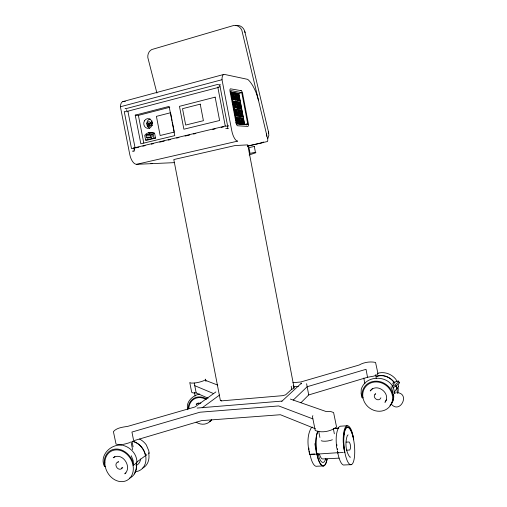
<?xml version="1.0" encoding="UTF-8"?>
<svg xmlns="http://www.w3.org/2000/svg" width="507" height="507" viewBox="0 0 507 507"><rect width="100%" height="100%" fill="white"/><g stroke="black" fill="none" stroke-linecap="round" stroke-linejoin="round"><path stroke-width="0.76" d="M247.847 124.532L241.763 92.623L230.805 90.607L236.642 122.041A1.229 0.437 76.9 0 0 236.813 123.036L236.883 123.22A1.229 0.437 76.9 0 0 237.377 123.822L247.847 124.532L246.37 124.88M148.076 124.139C150.199 120.767 149.92 127.726 148.076 124.139L149.59 124.221L149.831 124.969L148.317 124.893M149.59 124.221L149.888 123.499L148.374 123.416M205.436 379.572L205.519 379.109L205.956 381.372M301.038 383.926L301.526 383.051L281.753 401.367M152.354 122.58L152.315 123.632M267.766 138.753L268.856 135.35L268.437 131.719M312.882 415.639L312.432 416.494L315.227 430.475C321.78 433.232 330.361 431.438 336.084 427.414L336.458 426.514L333.593 412.533L330.849 411.589L326.102 411.526L290.378 399.072M375.117 394.383L375.503 393.679C371.365 397.171 378.666 402.824 380.877 397.824M386.632 399.51L384.959 402.33C391.543 393.622 376.897 382.24 370.199 390.948L372.398 388.565M146.067 135.756L146.675 134.672L151.029 133.601L151.986 134.304L152.334 136.091L151.726 137.175L147.372 138.24L146.415 137.536L146.067 135.756L150.655 135.863L151.257 134.792L152.696 134.437M396.911 388.59L398.008 386.942A15.039 13.6 38.8 0 1 397.634 393.533M394.186 392.431L396.728 388.609L397.336 388.558M392.342 385.859L394.909 382.145A9.418 1.382 -30.9 0 1 398.692 381.619A9.418 1.382 -30.9 0 1 392.05 386.759M353.632 439.797L353.316 436.857L351.636 430.709A20.476 5.723 84.6 0 0 345.654 426.85A20.476 5.723 84.6 0 0 343.245 442.281L344.126 449.918L344.849 452.415M392.729 383.495L393.59 382.259L394.909 382.145M337.637 452.979L337.833 452.707A18.423 5.285 84.7 0 1 337.599 451.376M312.388 427.071L311.285 427.781C306.653 435.817 307.641 445.894 309.714 454.589L337.833 452.707M118.03 462.238L118.543 461.655C112.243 463.766 118.822 473.101 122.764 467.492M300.968 402.685L308.725 394.94L367.524 377.278L374.033 376.061L377.031 374.825L377.969 373.646L375.554 362.435C370.135 361.295 363.918 362.258 359.121 365.034L300.702 381.999L292.875 382.715M293.217 400.112L307.166 386.727L366.035 369.318L367.524 377.278M293.667 387.494A4.316 1.027 -10.3 0 1 291.772 389.218L285.65 394.814L282.817 395.65L221.458 400.872L220.393 400.543L173.8 159.553L234.963 145.566L247.746 144.875L294.111 387.944M348.1 434.873L347.352 435.456C344.975 442.256 345.501 451.097 349.741 457.035L350.578 457.137M125.894 472.987L124.798 473.823C132.663 466.998 122.181 451.515 113.207 457.777L114.893 456.598M136.662 462.169L146.859 454.64M202.173 407.824L219.594 394.997M215.881 391.936L194.967 406.982L127.878 426.324C122.954 427.154 116.813 427.629 113.403 431.622L116.027 444.043C120.59 445.71 125.679 443.828 130.122 442.497M198.357 402.9L196.158 404.345L197.749 403.401L200.867 403.046M255.921 152.715L249.146 154.99M394.782 393.185L396.214 392.748M148.374 132.796L148.95 132.657A8.587 7.542 87.7 0 1 153.063 133.195L154.584 133.246L155.529 138.119L147.182 140.141L145.642 140.122L144.723 135.42A7.941 6.971 87.8 0 1 148.374 132.796L149.907 132.84A7.909 6.952 87.8 0 0 149.147 133.113M122.859 101.584L223.771 74.447M174.04 162.468A2.142 0.938 76.9 0 1 173.679 162.671L136.624 164.319A9.937 4.766 75.9 0 1 129.811 154.724L120.406 106.762L222.009 79.707A10.311 3.663 75.9 0 1 224.493 74.421L247.682 79.358A29.742 10.032 76.8 0 1 256.434 93.535L258.513 100.291M125.818 108.694L217.307 84.523L219.987 84.999M126.275 111.046L127.897 111.179L218.365 87.432M135.23 115.159L169.104 106.388L174.776 135.629L140.838 143.811L135.23 115.159L138.386 115.381L169.769 107.275M230.311 91.982L238.822 93.377L241.763 92.623M170.567 112.744L156.41 116.356L160.142 135.508L174.319 132.061M145.642 140.122L154.014 138.088L155.529 138.119M199.676 394.034C192.787 395.359 185.258 402.064 187.837 409.681M133.987 150.395A1.692 1.477 86.4 0 0 133.525 148.05L225.266 126.066L227.884 126.218M135.882 147.854L138.956 147.119M142.803 146.2L145.103 145.648M151.257 144.178L153.564 143.62M159.711 142.15L164.319 141.047M168.166 140.128L170.472 139.577M176.62 138.1L178.927 137.549M185.074 136.079L189.688 134.976M193.528 134.051L195.835 133.499M212.744 129.45L215.05 128.898M221.198 127.428L223.505 126.877M247.67 123.619L244.786 124.456M136.624 164.319L237.694 141.117A10.533 3.803 77.1 0 1 231.756 130.641L222.009 79.707M247.536 146.01L267.506 141.51L267.829 139.964M247.346 146.257L262.075 142.809A8.41 7.884 73.5 0 0 263.089 142.239M121.344 468.031L122.105 467.872M235.597 25.559L236.756 25.382A8.739 7.941 -89.4 0 1 244.38 30.268L245.084 32.714M293.604 386.771L298.325 386.353M133.062 151.124L132.682 151.156L134.266 151.13M197.134 408.059L282.025 401.088M394.319 393.622C394.712 375.56 366.225 372.518 361.25 389.351L361.111 393.711L362.201 397.856L362.968 397.799M392.367 395.435L393.159 395.371L392.691 391.1L390.903 386.835M347.092 425.76L340.191 426.222L338.771 427.23C335.406 433.548 336.021 441.16 336.711 448.049M334.094 428.339L338.803 428.035M334.905 428.523L337.256 428.364M217.788 385.124L204.822 380.111A8.061 1.66 -11.8 0 1 194.251 383.032L191.12 383.083L189.776 382.519L191.69 392.323L193.047 392.938L196.177 392.919L208.117 398.223M139.602 439.056A17.46 14.291 60.6 0 1 146.289 444.873L148.811 450.824L149.083 453.239L148.684 453.264A15.971 13.074 60.6 0 1 142.771 468.088M346.11 442.11L349.19 442.003C350.635 444.189 351.155 447.725 349.786 450.007L346.3 450.197M146.035 455.527L145.465 455.565A15.888 12.973 60.7 0 0 132.511 441.388M310.753 454.202L314.568 454.006M337.776 452.789L343.277 452.498M122.219 445.292C111.204 443.422 98.827 455.413 104.512 466.529L105.234 466.491M132.973 465.065L133.721 465.027L136.953 462.593C137.093 454.31 130.749 447.32 122.935 445.349M339.075 458.144L323.048 458.943A11.484 3.549 85.1 0 1 319.41 454.126M323.77 465.908L316.989 466.218A18.385 5.818 85.2 0 1 309.986 454.24L309.714 454.589L309.181 450.913M351.408 464.646L344.424 464.963A18.658 5.355 84.7 0 1 337.535 451.439M134.032 148.519L131.49 148.538L124.247 111.584L126.192 111.736M133.525 148.05L134.583 148.044M240.92 90.626L241.243 90.696A2.903 0.995 76.4 0 1 242.549 93.155L242.72 94.023M146.415 137.536L151.004 137.625L150.655 135.863M146.675 134.672L151.257 134.792M148.576 132.739L150.11 132.783M148.5 125.071L150.015 125.147M148.095 124.411L149.616 124.494M225.742 128.537L227.7 128.639M148.177 124.671L149.692 124.747M148.215 123.626L149.736 123.708M148.114 123.873L149.635 123.955M148.57 123.258L150.085 123.34M125.318 101.66L123.759 101.501A9.728 4.595 74.2 0 0 120.406 106.762M230.311 92.236L238.772 93.611M219.125 87.236L217.782 87.001L225.266 126.066M241.199 90.677L230.59 88.839A2.884 1.02 76.1 0 0 229.963 90.956L236.123 123.188M125.09 108.435L125.463 108.511M397.754 392.697C409.941 394.192 400.321 413.414 391.86 404.757M312.825 418.864L278.704 405.942L199.942 412.216L131.94 432.053L133.664 440.741L201.583 420.626L280.39 414.732L315.379 428.776M194.764 385.675L213.542 393.565M220.349 400.391L221.458 400.872M398.648 381.689L399.408 382.893M397.057 381.733L395.796 379.223A16.439 14.868 38.8 0 0 377.468 373.374M131.243 455.723L133.107 460.394L133.721 465.027L132.346 460.686A17.466 14.126 60.9 0 0 115.748 449.044A17.466 14.126 60.9 0 0 104.144 462.213L104.512 466.529M256.434 93.535L256.834 94.6M398.299 386.505L398.432 386.904L398.229 384.674M393.159 395.371L391.879 391.398A16.395 14.754 39.7 0 0 374.768 381.207A16.395 14.754 39.7 0 0 361.979 393.863L362.201 397.856M148.944 452.802L149.083 453.239M156.917 93.098L147.829 57.583A8.08 7.079 81.9 0 1 151.745 49.553L234.152 25.35A8.815 7.998 -89.7 0 1 241.839 30.274L267.759 139.387M244.735 31.25L268.773 133.126M353.753 439.62L352.745 435.253A19.272 5.381 84.6 0 0 345.85 428.003A19.272 5.381 84.6 0 0 343.98 447.605L344.722 452.612M316.59 454.228L314.853 443.65M132.093 441.755L133.1 446.825M130.99 441.654L132.581 449.652M153.063 133.195L154.014 138.088M194.251 383.032L196.177 392.919M194.454 392.462L195.151 396.024M138.386 115.381L143.798 143.056M127.897 111.179L135.115 148.038M170.72 113.517L172.069 120.47M172.367 122.016L174.167 131.288M241.921 124.5L240.597 117.567L239.653 117.485L240.977 124.437M291.202 386.239L291.772 389.218M239.133 124.196L237.846 117.44L236.972 117.358L238.265 124.139M237.758 124.107L236.458 117.313L235.578 117.237L236.877 124.05M220.044 86.412L227.535 125.521M333.34 428.523L334.341 433.808M318.751 431.438L319.892 437.465M306.596 383.736L308.725 394.94M242.574 93.275L248.297 123.302A3.238 1.122 77.1 0 1 247.739 126.408L237.51 125.768A2.979 1.065 76.9 0 1 236.148 123.315L235.97 122.415M238.822 93.377L244.647 124.399M244.501 124.507L243.252 117.96L242.441 117.89L243.696 124.456M293.236 385.269L293.521 386.752M363.798 378.064L364.869 383.786M375.592 374.755L376.264 378.342M266.486 134.006L266.606 135.02A8.41 7.884 73.5 0 1 266.574 136.25M126.465 109.759L126.503 110.203M152.233 163.615A15.457 7.136 76 0 1 150.94 163.539M219.899 86.792A1.794 1.622 -82.1 0 1 220.266 84.637M228.353 128.67A1.781 1.629 -87 0 1 228.511 125.597M134.609 150.192A1.679 1.464 86.5 0 1 134.507 148.912M149.787 128.277A4.842 4.246 89.6 0 1 147.309 125.894L146.827 123.455A4.842 4.246 89.6 0 1 150.142 118.936M146.878 124.082A2.421 2.117 89.5 0 1 149.806 121.953A2.421 2.117 89.5 0 1 150.56 125.825A2.421 2.117 89.5 0 1 147.119 125.299M152.499 125.457A2.427 2.129 89.7 0 1 152.151 120.996M150.858 132.644A8.556 7.523 87.7 0 1 154.584 133.246M399.434 382.208A9.418 1.394 -30.9 0 1 392.811 387.975M211.673 420.227A13.74 11.788 58.5 0 1 209.708 421.456M211.59 419.669A13.822 11.845 58.6 0 1 196.114 422.192M188.813 408.446A13.822 11.845 58.6 0 1 206.191 399.554M211.571 420.088A13.562 11.642 58.5 0 1 210.31 420.943M188.16 408.319A14.557 12.472 58.6 0 1 206.457 398.952M393.654 394.452A15.457 13.93 39.5 0 1 390.162 405.461M376.2 376.39A15.14 13.683 39 0 1 394.573 382.867M396.037 385.637A15.14 13.683 39 0 1 397.108 392.342M393.464 394.452A15.267 13.752 39.5 0 1 393.584 396.734M393.54 397.482A15.267 13.752 39.5 0 1 390.016 405.327M376.961 376.321A14.95 13.512 39 0 1 383.603 375.89M384.35 376.036A14.95 13.512 39 0 1 393.489 381.701M395.866 385.688A14.95 13.512 39 0 1 396.575 387.874M136.212 462.631A16.458 13.347 60.9 0 1 129.564 478.158M132.517 441.198A16.091 13.144 60.7 0 1 145.921 457.561A16.091 13.144 60.7 0 1 135.027 471.732M140.61 458.968A10.013 8.182 60.7 0 1 135.996 465.483M136.25 464.006A16.249 13.176 60.9 0 1 135.737 470.572M135.502 471.288A16.249 13.176 60.9 0 1 134.19 473.918M332.383 439.765A7.459 2.294 -9.4 0 1 321.229 440.754M327.091 459.228A18.455 5.704 85.1 0 1 318.162 459.076A18.455 5.704 85.1 0 1 317.946 431.115M337.326 450.051A18.658 5.355 84.7 0 1 337.142 448.651M336.87 445.824A18.658 5.355 84.7 0 1 336.775 444.405M327.028 459.082A18.22 5.634 85.1 0 1 319.188 461.497A18.22 5.634 85.1 0 1 316.571 435.671M316.717 434.968A18.22 5.634 85.1 0 1 317.997 431.324M325.798 458.417A14.925 4.614 85.1 0 1 317.978 453.378M337.389 450.007A18.423 5.285 84.7 0 1 337.206 448.619M308.985 449.557A19.361 6.128 85.2 0 1 308.852 448.093M263.501 142.182L262.182 142.48L263.501 142.182M215.139 97.148L179.459 106.331L183.883 129.209L219.62 120.501L215.139 97.148M200.233 104.15L182.52 108.682L185.689 125.045L203.415 120.691L200.233 104.15M254.305 146.447L248.962 147.645L250.059 153.406L255.408 152.227L254.305 146.447M240.451 124.196L239.653 124.145L238.398 117.573L239.196 117.643L240.451 124.196M243.202 124.481L242.346 124.424L241.066 117.706L241.928 117.782L243.202 124.481M237.561 116.052L236.725 115.976L235.444 109.278L236.287 109.373L237.561 116.052M236.218 115.995L235.318 115.913L234.006 109.049L234.912 109.151L236.218 115.995M239.025 116.337L238.075 116.249L236.744 109.278L237.694 109.385L239.025 116.337M240.356 116.414L239.45 116.331L238.144 109.48L239.05 109.582L240.356 116.414M241.7 116.521L240.812 116.439L239.513 109.651L240.407 109.753L241.7 116.521M243.03 116.635L242.156 116.559L240.869 109.81L241.75 109.905L243.03 116.635M235.983 107.89L235.178 107.795L233.923 101.204L234.728 101.318L235.983 107.89M234.652 107.833L233.759 107.731L232.46 100.906L233.347 101.032L234.652 107.833M238.797 108.333L237.922 108.232L236.63 101.457L237.51 101.584L238.797 108.333M240.147 108.473L239.285 108.371L238.005 101.666L238.873 101.787L240.147 108.473M241.522 108.682L240.629 108.58L239.336 101.799L240.229 101.92L241.522 108.682M237.46 108.225L236.535 108.118L235.216 101.216L236.148 101.343L237.46 108.225M234.411 99.733L233.632 99.626L232.39 93.111L233.169 93.237L234.411 99.733M233.055 99.613L232.212 99.492L230.939 92.806L231.781 92.946L233.055 99.613M235.888 100.094L235.001 99.968L233.702 93.168L234.595 93.313L235.888 100.094M237.238 100.24L236.389 100.12L235.115 93.44L235.964 93.58L237.238 100.24M238.632 100.487L237.751 100.367L236.458 93.605L237.346 93.751L238.632 100.487M239.969 100.652L239.114 100.532L237.84 93.852L238.702 93.991L239.969 100.652M144.419 120.862A4.88 4.271 89.5 0 0 147.829 128.372A4.88 4.271 89.5 0 0 151.808 121.262A4.88 4.271 89.5 0 0 144.419 120.862M362.949 397.684A15.571 14.012 39.7 0 0 387.304 408.731A15.571 14.012 39.7 0 0 382.747 383.393A15.571 14.012 39.7 0 0 362.949 397.684M104.892 462.219A16.585 13.416 60.9 0 0 125.647 480.959A16.585 13.416 60.9 0 0 126.769 454.12A16.585 13.416 60.9 0 0 104.892 462.219M344.139 434.315A18.727 5.228 84.6 0 0 350.014 464.507A18.727 5.228 84.6 0 0 353.569 439.455A18.727 5.228 84.6 0 0 344.139 434.315"/></g></svg>
